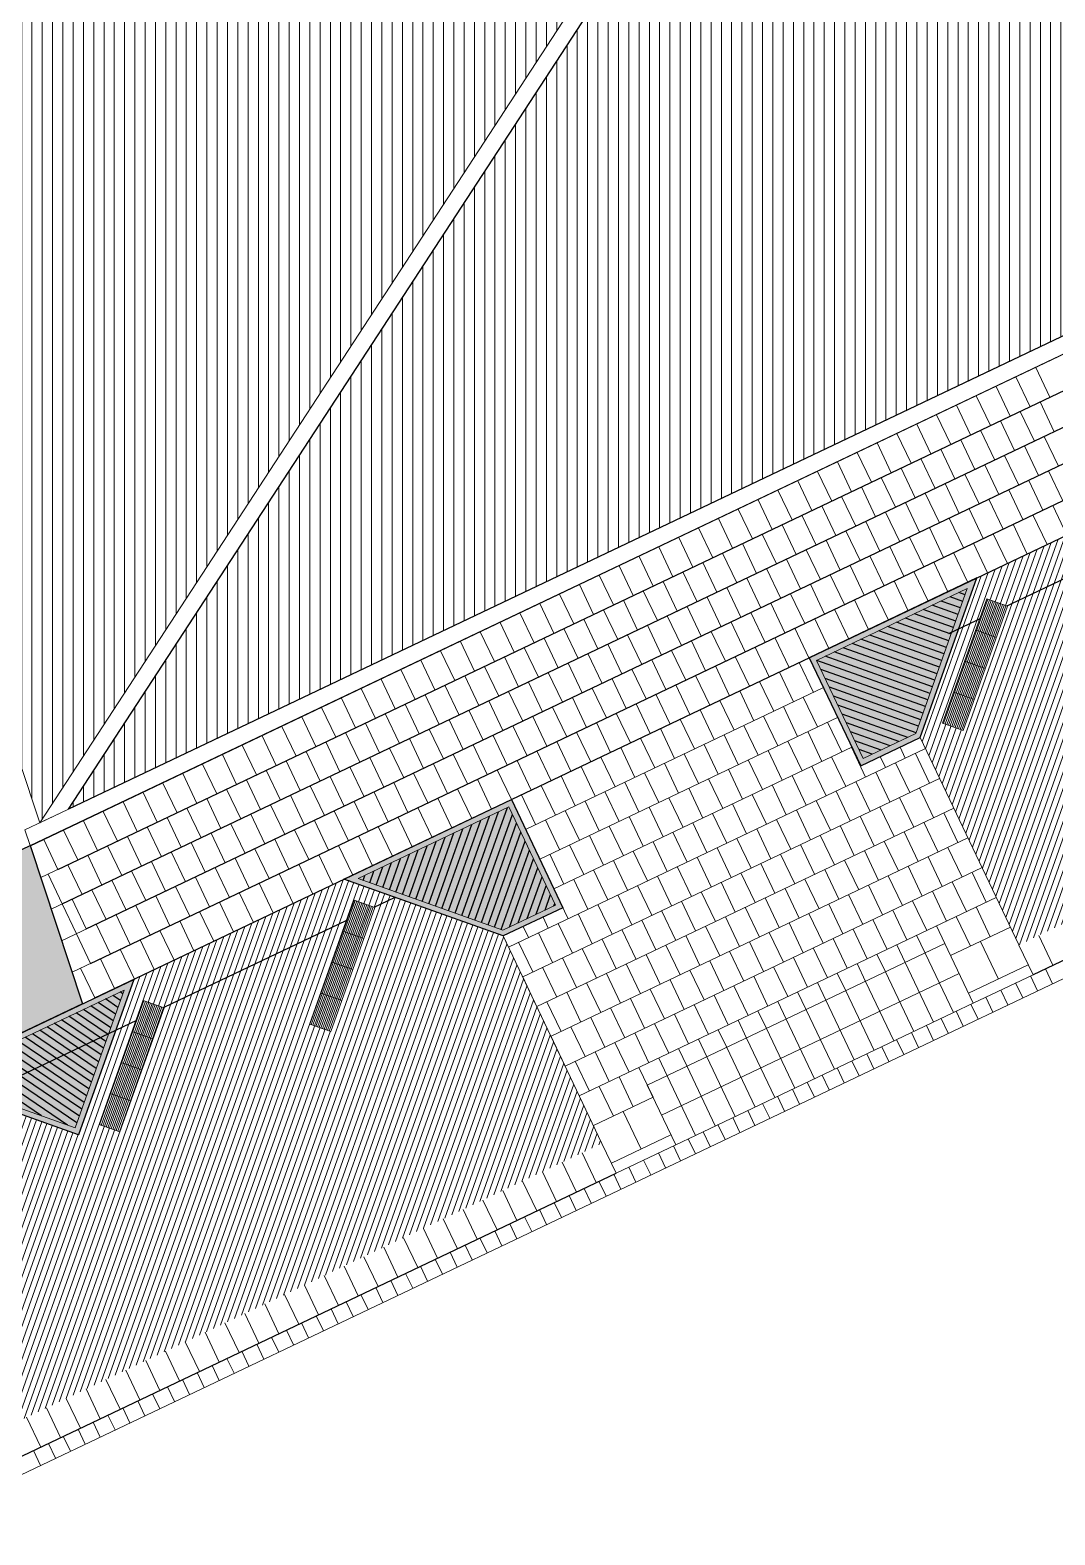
# Model space of a CAD drawing. Header units: metres. Extents: x 679599 to 680028, y 2748524 to 2748840.
# Drawn here: x 679835.55 to 679854.21, y 2748601.9 to 2748629.28 of the extents above; entities that cross this region are included whole.
import ezdxf

# ---------------------------------------------------------------- set-up
doc = ezdxf.new("R2010")
doc.units = ezdxf.units.M
doc.header["$LTSCALE"] = 5
doc.layers.add('00-AUX', color=2, linetype='Continuous', plot=False)
doc.layers.add('00-AUX Tree Pit', color=2, linetype='Continuous', plot=False)
for name, color, linetype, lineweight, plot in [('02-L-B-Barrier Curb', 210, 'Continuous', 5, False), ('02-L-B-Channel', 140, 'Continuous', 5, False), ('02-L-B-Curb', 11, 'Continuous', 5, False), ('02-L-B-Gutter', 170, 'Continuous', 5, False)]:
    doc.layers.add(name, color=color, linetype=linetype, lineweight=lineweight, plot=plot)
doc.layers.add('02-L-B-Flat Bar', color=181, linetype='Continuous', lineweight=5)
doc.layers.add('04-BK-Tree Pit', color=6, linetype='Continuous', lineweight=5)
for name, color, linetype, lineweight, true_color in [('02-L-Joints-Paviment_07_Precast Concrete Blocks 60X40', 7, 'Continuous', 5, 0x999999), ('03-TR-Pavement_01_Compacted Ground', 7, 'Continuous', 5, 0x5a4f30), ('03-TR-Pavement_06_Concrete Slab in situ', 7, 'Continuous', 9, 0xf7f7f7), ('03-TR-Pavement_07_Precast Concrete Blocks 20X10', 7, 'Continuous', 5, 0x999999), ('03-TR-Pavement_07_Precast Concrete Blocks 60X40', 7, 'Continuous', 5, 0x999999), ('03-TR-Pavement_07_Precast irregular Concrete Blocks', 7, 'Continuous', 5, 0xb3b3b3)]:
    doc.layers.add(name, color=color, linetype=linetype, lineweight=lineweight, true_color=true_color)
doc.layers.add('03-TR-Tree Pit_Green', color=46, linetype='Continuous')
doc.layers.add('03-TR-Tree Pit_White', color=7, linetype='Continuous', true_color=0xfcfcfc)
pattern_1 = [(70.5, (0, 0), (-0.094275932128, 0.033384858509), [])]

# ---------------------------------------------------------------- blocks, each defined once
blk = doc.blocks.new('*U3')
at = {"layer": '02-L-B-Channel'}
blk.add_lwpolyline([(0, -0.301), (0, 0)], dxfattribs=at)
blk = doc.blocks.new('*U4')
at = {"layer": '02-L-B-Channel', "color": 0, "linetype": 'ByBlock', "lineweight": -2, "transparency": 16777216, "rotation": 205.4480529310802}
for p in [(679854.164, 2748611.928), (679853.622, 2748611.671), (679853.893, 2748611.799), (679853.08, 2748611.413), (679853.351, 2748611.542), (679852.539, 2748611.155), (679852.809, 2748611.284), (679851.726, 2748610.768), (679851.997, 2748610.897), (679852.268, 2748611.026), (679851.184, 2748610.51), (679851.455, 2748610.639), (679850.642, 2748610.253), (679850.913, 2748610.381), (679850.101, 2748609.995), (679850.371, 2748610.124), (679849.559, 2748609.737), (679849.83, 2748609.866), (679849.017, 2748609.479), (679849.288, 2748609.608), (679848.475, 2748609.221), (679848.746, 2748609.35), (679847.933, 2748608.963), (679848.204, 2748609.092), (679847.121, 2748608.577), (679847.392, 2748608.706), (679847.663, 2748608.835), (679846.579, 2748608.319), (679846.85, 2748608.448), (679846.037, 2748608.061), (679846.308, 2748608.19), (679845.495, 2748607.803), (679845.766, 2748607.932), (679844.954, 2748607.545), (679845.224, 2748607.674), (679844.412, 2748607.288), (679844.683, 2748607.417), (679843.87, 2748607.03), (679844.141, 2748607.159), (679843.328, 2748606.772), (679843.599, 2748606.901), (679842.786, 2748606.514), (679843.057, 2748606.643), (679841.974, 2748606.127), (679842.245, 2748606.256), (679842.516, 2748606.385), (679841.432, 2748605.87), (679841.703, 2748605.999), (679840.89, 2748605.612), (679841.161, 2748605.741), (679840.348, 2748605.354), (679840.619, 2748605.483), (679839.807, 2748605.096), (679840.078, 2748605.225), (679839.265, 2748604.838), (679839.536, 2748604.967), (679838.723, 2748604.581), (679838.994, 2748604.709), (679838.181, 2748604.323), (679838.452, 2748604.452), (679837.369, 2748603.936), (679837.64, 2748604.065), (679837.91, 2748604.194), (679836.827, 2748603.678), (679837.098, 2748603.807), (679836.285, 2748603.42), (679836.556, 2748603.549), (679835.743, 2748603.163), (679836.014, 2748603.292)]:
    blk.add_blockref('*U3', p, dxfattribs=at)
blk = doc.blocks.new('Alcorque Parking 8m2')
at = {"layer": '03-TR-Tree Pit_Green', "ltscale": 0.3}
h = blk.add_hatch(dxfattribs=at)
h.set_pattern_fill('ANSI31', color=256, scale=0.04, angle=40)
h.set_pattern_definition([(85, (-679726.04474, -2748720.75428), (-0.1265167266577, 0.011068779329), [])])
h.paths.add_polyline_path([(-1.079, -0.384), (2.316, 1.231), (-0.189, 2.121)])
at = {"layer": '03-TR-Tree Pit_White'}
h = blk.add_hatch(color=256, dxfattribs=at)
h.dxf.hatch_style = 1
h.paths.add_polyline_path([(-1.254, -0.578), (2.577, 1.245), (-0.25, 2.249)])
at = {"layer": '02-L-B-Curb'}
blk.add_lwpolyline([(2.577, 1.245), (-0.25, 2.249), (-1.254, -0.578)], close=True, dxfattribs=at)
at = {"layer": '02-L-B-Curb', "color": 6}
blk.add_lwpolyline([(2.316, 1.231), (-0.189, 2.121), (-1.079, -0.384)], close=True, dxfattribs=at)
blk = doc.blocks.new('Tree Pit Ford')
at = {"layer": '03-TR-Tree Pit_Green', "ltscale": 0.3}
h = blk.add_hatch(dxfattribs=at)
h.set_pattern_fill('ANSI31', color=256, scale=0.04)
h.paths.add_polyline_path([(-0.045, 1.149), (1.934, -0.83), (-1.104, -0.83), (-1.104, 1.149)])
at = {"layer": '03-TR-Tree Pit_White'}
h = blk.add_hatch(color=256, dxfattribs=at)
h.dxf.hatch_style = 1
h.paths.add_polyline_path([(-0.004, 1.249), (2.175, -0.93), (-1.204, -0.93), (-1.204, 1.249)])
at = {"layer": '02-L-B-Curb'}
blk.add_lwpolyline([(-0.004, 1.249), (2.175, -0.93), (-1.204, -0.93), (-1.204, 1.249)], close=True, dxfattribs=at)
at = {"layer": '02-L-B-Curb', "color": 6}
blk.add_lwpolyline([(-0.045, 1.149), (1.934, -0.83), (-1.104, -0.83), (-1.104, 1.149)], close=True, dxfattribs=at)
blk = doc.blocks.new('*U31')
at = {"layer": '02-L-Joints-Paviment_07_Precast Concrete Blocks 60X40'}
blk.add_line((0, -0.6), (0, 0), dxfattribs=at)
blk = doc.blocks.new('*U32')
at = {"layer": '02-L-Joints-Paviment_07_Precast Concrete Blocks 60X40', "color": 0, "linetype": 'ByBlock', "lineweight": -2, "transparency": 16777216, "rotation": 205.4481431992339}
for p in [(679845.859, 2748608.309), (679846.22, 2748608.481), (679845.498, 2748608.137), (679844.775, 2748607.793), (679845.136, 2748607.965), (679844.414, 2748607.621), (679843.692, 2748607.277), (679844.053, 2748607.449), (679843.33, 2748607.106), (679842.608, 2748606.762), (679842.969, 2748606.934), (679841.886, 2748606.418), (679842.247, 2748606.59), (679841.524, 2748606.246), (679840.802, 2748605.902), (679841.163, 2748606.074), (679840.441, 2748605.731), (679839.718, 2748605.387), (679840.08, 2748605.559), (679838.996, 2748605.043), (679839.357, 2748605.215), (679838.635, 2748604.871), (679837.913, 2748604.527), (679838.274, 2748604.699), (679837.551, 2748604.356), (679836.829, 2748604.012), (679837.19, 2748604.184), (679836.107, 2748603.668), (679836.468, 2748603.84), (679835.745, 2748603.496), (679835.023, 2748603.152), (679835.384, 2748603.324), (679834.662, 2748602.981), (679833.939, 2748602.637), (679834.301, 2748602.809), (679833.217, 2748602.293), (679833.578, 2748602.465), (679832.856, 2748602.121), (679832.133, 2748601.777), (679832.495, 2748601.949), (679831.772, 2748601.606), (679831.05, 2748601.262), (679831.411, 2748601.434), (679830.328, 2748600.918), (679830.689, 2748601.09), (679829.966, 2748600.746), (679829.244, 2748600.402), (679829.605, 2748600.574), (679828.883, 2748600.231), (679828.16, 2748599.887), (679828.522, 2748600.059), (679827.799, 2748599.715), (679827.077, 2748599.371), (679827.438, 2748599.543), (679826.354, 2748599.027), (679826.716, 2748599.199), (679825.993, 2748598.855), (679825.271, 2748598.512), (679825.632, 2748598.684), (679824.91, 2748598.34), (679824.187, 2748597.996), (679824.549, 2748598.168), (679823.465, 2748597.652), (679823.826, 2748597.824), (679823.104, 2748597.48), (679822.381, 2748597.137), (679822.743, 2748597.309), (679822.02, 2748596.965), (679821.298, 2748596.621), (679821.659, 2748596.793), (679820.575, 2748596.277), (679820.937, 2748596.449), (679820.214, 2748596.105), (679819.492, 2748595.762), (679819.853, 2748595.934), (679819.131, 2748595.59), (679818.408, 2748595.246), (679818.769, 2748595.418), (679817.686, 2748594.902), (679818.047, 2748595.074), (679817.325, 2748594.73), (679816.602, 2748594.387), (679816.964, 2748594.559), (679816.241, 2748594.215), (679815.519, 2748593.871), (679815.88, 2748594.043), (679814.796, 2748593.527), (679815.158, 2748593.699), (679814.435, 2748593.355), (679813.713, 2748593.012), (679814.074, 2748593.184), (679813.352, 2748592.84), (679812.629, 2748592.496), (679812.99, 2748592.668), (679811.907, 2748592.152), (679812.268, 2748592.324)]:
    blk.add_blockref('*U31', p, dxfattribs=at)
blk = doc.blocks.new('*U33')
at = {"layer": '02-L-Joints-Paviment_07_Precast Concrete Blocks 60X40'}
blk.add_line((0, 0.599), (0, 0), dxfattribs=at)
blk = doc.blocks.new('*U34')
at = {"layer": '02-L-Joints-Paviment_07_Precast Concrete Blocks 60X40', "color": 0, "linetype": 'ByBlock', "lineweight": -2, "transparency": 16777216, "rotation": 25.4481775049705}
for p in [(679854.171, 2748612.264), (679853.81, 2748612.092)]:
    blk.add_blockref('*U33', p, dxfattribs=at)
blk = doc.blocks.new('Piece Parking')
blk.add_wipeout([(-1.7, 0.2), (-1.7, -0.2), (0.7, -0.2), (0.7, 0.2)])
at = {"layer": '03-TR-Pavement_07_Precast irregular Concrete Blocks'}
h = blk.add_hatch(dxfattribs=at)
h.set_pattern_fill('ANSI31', color=256, scale=0.01, angle=135)
h.paths.add_polyline_path([(-1.7, 0.2), (0.7, 0.2), (0.7, -0.2), (-1.7, -0.2)])
blk.add_lwpolyline([(-1.7, 0.2), (0.7, 0.2), (0.7, -0.2), (-1.7, -0.2)], close=True)
at = {"layer": '02-L-Joints-Paviment_07_Precast Concrete Blocks 60X40'}
for points in [[(-1.1, 0.2), (-1.1, -0.2)], [(-0.5, 0.2), (-0.5, -0.2)], [(0.1, 0.2), (0.1, -0.2)]]:
    blk.add_lwpolyline(points, dxfattribs=at)
blk = doc.blocks.new('*U54')
at = {"rotation": 44.98940089342743}
blk.add_blockref('Piece Parking', (0.539, -0.362), dxfattribs=at)
blk = doc.blocks.new('*U55')
at = {"layer": '02-L-B-Barrier Curb', "color": 0, "linetype": 'ByBlock', "lineweight": -2, "transparency": 16777216, "rotation": 25.44814092399168}
for p in [(679840.762, 2748612.82), (679836.924, 2748610.994)]:
    blk.add_blockref('*U54', p, dxfattribs=at)
blk = doc.blocks.new('*U56')
at = {"rotation": 44.98940089342743}
blk.add_blockref('Piece Parking', (0.539, -0.362), dxfattribs=at)
blk = doc.blocks.new('*U57')
at = {"layer": '02-L-B-Barrier Curb', "color": 0, "linetype": 'ByBlock', "lineweight": -2, "transparency": 16777216, "rotation": 25.44814092399168}
blk.add_blockref('*U56', (679852.279, 2748618.3), dxfattribs=at)

msp = doc.modelspace()

# ---------------------------------------------------------------- hatches: boundary and pattern name
at = {"layer": '03-TR-Pavement_01_Compacted Ground', "linetype": 'Continuous'}
h = msp.add_hatch(dxfattribs=at)
h.set_pattern_fill('ANSI31', color=256, scale=0.059, angle=45)
h.set_pattern_definition([(90, (652974.11672, 2717198.73223), (-0.187325, 0), [])])
h.paths.add_polyline_path([(679858.96, 2748649.889), (679836.248, 2748615.105), (679870.492, 2748631.4)])
h.paths.add_polyline_path([(679835.729, 2748614.858), (679858.63, 2748649.933), (679827.5, 2748639.652)])
at = {"layer": '03-TR-Pavement_06_Concrete Slab in situ', "linetype": 'Continuous'}
h = msp.add_hatch(color=256, dxfattribs=at)
h.dxf.hatch_style = 1
h.paths.add_polyline_path([(679775.758, 2748585.964), (679835.551, 2748614.441), (679836.506, 2748611.563), (679776.702, 2748583.105)])
at = {"layer": '03-TR-Pavement_07_Precast Concrete Blocks 20X10'}
h = msp.add_hatch(dxfattribs=at)
h.set_pattern_fill('ANSI31', color=256, scale=0.0315, angle=25.5)
h.set_pattern_definition(pattern_1)
h.paths.add_polyline_path([(679853.552, 2748612.634), (679851.754, 2748616.414), (679852.784, 2748619.315), (679856.629, 2748621.144), (679859.457, 2748620.14), (679860.46, 2748622.968), (679864.298, 2748624.794), (679867.131, 2748623.793), (679868.136, 2748626.62), (679871.98, 2748628.449), (679874.713, 2748627.478), (679874.807, 2748627.446), (679875.811, 2748630.272), (679879.656, 2748632.102), (679882.482, 2748631.098), (679883.487, 2748633.925), (679887.331, 2748635.754), (679890.157, 2748634.75), (679891.162, 2748637.577), (679895.006, 2748639.406), (679897.83, 2748638.402), (679898.837, 2748641.229), (679902.681, 2748643.059), (679905.509, 2748642.055), (679906.513, 2748644.882), (679910.356, 2748646.711), (679913.183, 2748645.708), (679914.184, 2748648.533), (679918.029, 2748650.363), (679920.857, 2748649.359), (679921.861, 2748652.186), (679925.705, 2748654.015), (679928.532, 2748653.012), (679929.541, 2748655.807), (679933.408, 2748657.657), (679936.26, 2748656.627), (679938.058, 2748652.848)])
h = msp.add_hatch(dxfattribs=at)
h.set_pattern_fill('ANSI31', color=256, scale=0.0315, angle=25.5)
h.set_pattern_definition(pattern_1)
h.paths.add_polyline_path([(679776.799, 2748576.11), (679775.006, 2748579.892), (679776.035, 2748582.788), (679779.878, 2748584.617), (679782.706, 2748583.612), (679783.709, 2748586.44), (679787.554, 2748588.269), (679790.381, 2748587.265), (679791.385, 2748590.093), (679795.223, 2748591.919), (679798.056, 2748590.918), (679799.061, 2748593.745), (679802.905, 2748595.574), (679805.732, 2748594.571), (679806.736, 2748597.397), (679810.581, 2748599.227), (679813.407, 2748598.223), (679814.411, 2748601.05), (679818.256, 2748602.879), (679821.082, 2748601.875), (679822.087, 2748604.702), (679825.93, 2748606.531), (679828.757, 2748605.528), (679829.762, 2748608.354), (679833.606, 2748610.184), (679836.433, 2748609.18), (679837.437, 2748612.007), (679841.281, 2748613.836), (679844.159, 2748612.799), (679845.962, 2748609.022)])

# ---------------------------------------------------------------- linework, layer by layer
at = {"layer": '00-AUX'}
for points in [[(679836.059, 2748614.008), (679978.729, 2748681.901)], [(679836.136, 2748613.381), (679978.986, 2748681.359)], [(679836.574, 2748612.925), (679979.245, 2748680.817)], [(679836.651, 2748612.297), (679979.501, 2748680.276)], [(679836.728, 2748611.67), (679979.76, 2748679.734)], [(679852.279, 2748618.3), (679934.285, 2748657.324)], [(679896.063, 2748632.199), (679853.81, 2748612.092)], [(679775.522, 2748581.775), (679842.188, 2748613.499)], [(679811.638, 2748592.024), (679846.22, 2748608.481)]]:
    msp.add_lwpolyline(points, dxfattribs=at)
at = {"layer": '00-AUX', "ltscale": 0.3}
msp.add_lwpolyline([(679847.604, 2748632.497), (679858.96, 2748649.889), (679870.492, 2748631.4), (679836.248, 2748615.105), (679847.604, 2748632.497)], dxfattribs=at)
at = {"layer": '00-AUX'}
msp.add_lwpolyline([(679775.758, 2748585.964), (679835.551, 2748614.441), (679836.506, 2748611.563), (679776.702, 2748583.105), (679775.758, 2748585.964)], close=True, dxfattribs=at)
at = {"layer": '00-AUX Tree Pit', "ltscale": 0.3}
for points in [[(679851.756, 2748616.409), (679852.788, 2748619.312), (679849.736, 2748617.86), (679850.673, 2748615.893)], [(679844.166, 2748612.797), (679841.262, 2748613.828), (679844.313, 2748615.279), (679845.249, 2748613.312)]]:
    msp.add_lwpolyline(points, close=True, dxfattribs=at)
at = {"layer": '00-AUX Tree Pit'}
msp.add_lwpolyline([(679837.437, 2748612.006), (679836.433, 2748609.179), (679833.606, 2748610.183)], close=True, dxfattribs=at)
at = {"layer": '02-L-B-Barrier Curb'}
for points in [[(679853.724, 2748612.273), (679852.636, 2748611.755)], [(679853.81, 2748612.092), (679852.722, 2748611.574)], [(679847.218, 2748609.177), (679846.134, 2748608.661)], [(679847.304, 2748608.996), (679846.22, 2748608.48)]]:
    msp.add_lwpolyline(points, dxfattribs=at)
at = {"layer": '02-L-B-Channel'}
msp.add_lwpolyline([(679668.512, 2748523.584), (680028.077, 2748694.687)], dxfattribs=at)
at = {"layer": '02-L-B-Curb', "ltscale": 0.3}
for points in [[(679835.456, 2748614.728), (679835.551, 2748614.441), (679870.924, 2748631.273), (679859.174, 2748650.113)], [(679827.499, 2748639.653), (679835.729, 2748614.858)], [(679870.492, 2748631.4), (679870.492, 2748631.4), (679836.125, 2748615.047), (679835.456, 2748614.728)]]:
    msp.add_lwpolyline(points, dxfattribs=at)
at = {"layer": '02-L-B-Flat Bar'}
for points in [[(679851.756, 2748616.409), (679853.552, 2748612.634)], [(679835.551, 2748614.441), (679836.506, 2748611.563)], [(679844.166, 2748612.797), (679845.962, 2748609.022)]]:
    msp.add_lwpolyline(points, dxfattribs=at)
at = {"layer": '02-L-B-Gutter'}
for p, q in [((679858.63, 2748649.933), (679835.728, 2748614.858)), ((679836.248, 2748615.105), (679858.96, 2748649.889)), ((679835.728, 2748614.858), (679836.248, 2748615.105))]:
    msp.add_line(p, q, dxfattribs=at)
at = {"layer": '02-L-Joints-Paviment_07_Precast Concrete Blocks 60X40'}
for p, q in [((679849.811, 2748617.231), (679849.554, 2748617.773)), ((679849.089, 2748616.887), (679848.831, 2748617.429)), ((679849.45, 2748617.059), (679849.192, 2748617.601)), ((679848.367, 2748616.543), (679848.109, 2748617.085)), ((679848.728, 2748616.715), (679848.47, 2748617.257)), ((679849.886, 2748616.602), (679849.628, 2748617.144)), ((679848.006, 2748616.372), (679847.748, 2748616.913)), ((679849.164, 2748616.258), (679848.906, 2748616.8)), ((679849.525, 2748616.43), (679849.267, 2748616.972)), ((679847.283, 2748616.028), (679847.025, 2748616.57)), ((679847.644, 2748616.2), (679847.387, 2748616.741)), ((679848.803, 2748616.086), (679848.545, 2748616.628)), ((679849.966, 2748615.975), (679849.708, 2748616.517)), ((679850.327, 2748616.147), (679850.069, 2748616.689)), ((679846.922, 2748615.856), (679846.664, 2748616.398)), ((679848.08, 2748615.743), (679847.823, 2748616.284)), ((679848.442, 2748615.915), (679848.184, 2748616.456)), ((679849.605, 2748615.804), (679849.347, 2748616.345)), ((679846.2, 2748615.512), (679845.942, 2748616.054)), ((679846.561, 2748615.684), (679846.303, 2748616.226)), ((679847.719, 2748615.571), (679847.461, 2748616.113)), ((679848.882, 2748615.46), (679848.625, 2748616.002)), ((679849.244, 2748615.632), (679848.986, 2748616.173)), ((679850.402, 2748615.518), (679850.144, 2748616.06)), ((679850.763, 2748615.69), (679850.505, 2748616.232)), ((679851.124, 2748615.862), (679851.029, 2748616.063)), ((679851.485, 2748616.034), (679851.39, 2748616.234)), ((679851.926, 2748615.579), (679851.669, 2748616.121)), ((679845.477, 2748615.168), (679845.219, 2748615.71)), ((679845.838, 2748615.34), (679845.581, 2748615.882)), ((679846.997, 2748615.227), (679846.739, 2748615.769)), ((679847.358, 2748615.399), (679847.1, 2748615.941)), ((679848.521, 2748615.288), (679848.263, 2748615.83)), ((679849.68, 2748615.175), (679849.422, 2748615.716)), ((679850.041, 2748615.347), (679849.783, 2748615.888)), ((679851.204, 2748615.236), (679850.946, 2748615.777)), ((679851.565, 2748615.408), (679851.307, 2748615.949)), ((679845.116, 2748614.996), (679844.858, 2748615.538)), ((679846.274, 2748614.883), (679846.017, 2748615.425)), ((679846.636, 2748615.055), (679846.378, 2748615.597)), ((679847.799, 2748614.944), (679847.541, 2748615.486)), ((679848.16, 2748615.116), (679847.902, 2748615.658)), ((679849.318, 2748615.003), (679849.061, 2748615.545)), ((679850.482, 2748614.892), (679850.224, 2748615.434)), ((679850.843, 2748615.064), (679850.585, 2748615.606)), ((679852.001, 2748614.951), (679851.743, 2748615.492)), ((679844.755, 2748614.825), (679844.497, 2748615.366)), ((679845.913, 2748614.711), (679845.655, 2748615.253)), ((679847.438, 2748614.772), (679847.18, 2748615.314)), ((679848.596, 2748614.659), (679848.338, 2748615.201)), ((679848.957, 2748614.831), (679848.699, 2748615.373)), ((679850.12, 2748614.72), (679849.863, 2748615.262)), ((679851.279, 2748614.607), (679851.021, 2748615.149)), ((679851.64, 2748614.779), (679851.382, 2748615.32)), ((679845.191, 2748614.368), (679844.933, 2748614.909)), ((679845.552, 2748614.539), (679845.294, 2748615.081)), ((679846.715, 2748614.429), (679846.457, 2748614.97)), ((679847.076, 2748614.6), (679846.819, 2748615.142)), ((679848.235, 2748614.487), (679847.977, 2748615.029)), ((679849.398, 2748614.376), (679849.14, 2748614.918)), ((679849.759, 2748614.548), (679849.501, 2748615.09)), ((679850.918, 2748614.435), (679850.66, 2748614.977)), ((679852.442, 2748614.496), (679852.184, 2748615.038)), ((679845.993, 2748614.085), (679845.735, 2748614.627)), ((679846.354, 2748614.257), (679846.096, 2748614.798)), ((679847.512, 2748614.143), (679847.255, 2748614.685)), ((679847.874, 2748614.315), (679847.616, 2748614.857)), ((679849.037, 2748614.204), (679848.779, 2748614.746)), ((679850.195, 2748614.091), (679849.937, 2748614.633)), ((679850.556, 2748614.263), (679850.299, 2748614.805)), ((679851.72, 2748614.152), (679851.462, 2748614.694)), ((679852.081, 2748614.324), (679851.823, 2748614.866)), ((679845.632, 2748613.913), (679845.374, 2748614.455)), ((679846.79, 2748613.8), (679846.532, 2748614.341)), ((679847.151, 2748613.972), (679846.893, 2748614.513)), ((679848.314, 2748613.861), (679848.057, 2748614.402)), ((679848.676, 2748614.032), (679848.418, 2748614.574)), ((679849.834, 2748613.919), (679849.576, 2748614.461)), ((679850.997, 2748613.808), (679850.739, 2748614.35)), ((679851.358, 2748613.98), (679851.101, 2748614.522)), ((679852.517, 2748613.867), (679852.259, 2748614.409)), ((679845.27, 2748613.741), (679845.013, 2748614.283)), ((679846.429, 2748613.628), (679846.171, 2748614.17)), ((679847.592, 2748613.517), (679847.334, 2748614.059)), ((679847.953, 2748613.689), (679847.695, 2748614.231)), ((679849.112, 2748613.575), (679848.854, 2748614.117)), ((679849.473, 2748613.747), (679849.215, 2748614.289)), ((679850.636, 2748613.636), (679850.378, 2748614.178)), ((679851.794, 2748613.523), (679851.537, 2748614.065)), ((679852.156, 2748613.695), (679851.898, 2748614.237)), ((679845.706, 2748613.284), (679845.449, 2748613.826)), ((679846.068, 2748613.456), (679845.81, 2748613.998)), ((679847.231, 2748613.345), (679846.973, 2748613.887)), ((679848.75, 2748613.404), (679848.493, 2748613.945)), ((679849.914, 2748613.293), (679849.656, 2748613.834)), ((679850.275, 2748613.465), (679850.017, 2748614.006)), ((679851.433, 2748613.351), (679851.175, 2748613.893)), ((679852.596, 2748613.24), (679852.339, 2748613.782)), ((679852.958, 2748613.412), (679852.7, 2748613.954)), ((679845.345, 2748613.112), (679845.087, 2748613.654)), ((679846.508, 2748613.001), (679846.251, 2748613.543)), ((679846.87, 2748613.173), (679846.612, 2748613.715)), ((679848.028, 2748613.06), (679847.77, 2748613.602)), ((679848.389, 2748613.232), (679848.131, 2748613.774)), ((679849.552, 2748613.121), (679849.295, 2748613.663)), ((679850.711, 2748613.008), (679850.453, 2748613.549)), ((679851.072, 2748613.179), (679850.814, 2748613.721)), ((679852.235, 2748613.068), (679851.977, 2748613.61)), ((679836.394, 2748612.838), (679836.136, 2748613.38)), ((679846.147, 2748612.829), (679845.889, 2748613.371)), ((679847.306, 2748612.716), (679847.048, 2748613.258)), ((679847.667, 2748612.888), (679847.409, 2748613.43)), ((679848.83, 2748612.777), (679848.572, 2748613.319)), ((679849.191, 2748612.949), (679848.933, 2748613.491)), ((679850.35, 2748612.836), (679850.092, 2748613.377)), ((679851.513, 2748612.725), (679851.255, 2748613.267)), ((679851.874, 2748612.897), (679851.616, 2748613.438)), ((679853.032, 2748612.783), (679852.775, 2748613.325)), ((679844.623, 2748612.768), (679844.528, 2748612.969)), ((679844.984, 2748612.94), (679844.889, 2748613.141)), ((679845.425, 2748612.486), (679845.167, 2748613.027)), ((679845.786, 2748612.657), (679845.528, 2748613.199)), ((679846.944, 2748612.544), (679846.687, 2748613.086)), ((679848.108, 2748612.433), (679847.85, 2748612.975)), ((679848.469, 2748612.605), (679848.211, 2748613.147)), ((679849.627, 2748612.492), (679849.369, 2748613.034)), ((679849.988, 2748612.664), (679849.731, 2748613.206)), ((679851.152, 2748612.553), (679850.894, 2748613.095)), ((679852.31, 2748612.44), (679852.052, 2748612.981)), ((679852.671, 2748612.611), (679852.413, 2748613.153)), ((679844.257, 2748612.606), (679844.166, 2748612.797)), ((679844.703, 2748612.142), (679844.445, 2748612.684)), ((679845.064, 2748612.314), (679844.806, 2748612.856)), ((679846.222, 2748612.2), (679845.964, 2748612.742)), ((679846.583, 2748612.372), (679846.325, 2748612.914)), ((679847.746, 2748612.261), (679847.489, 2748612.803)), ((679848.905, 2748612.148), (679848.647, 2748612.69)), ((679849.266, 2748612.32), (679849.008, 2748612.862)), ((679850.429, 2748612.209), (679850.171, 2748612.751)), ((679850.79, 2748612.381), (679850.533, 2748612.923)), ((679851.845, 2748612.486), (679851.691, 2748612.81)), ((679852.854, 2748612.699), (679853.18, 2748612.014)), ((679845.861, 2748612.029), (679845.603, 2748612.57)), ((679847.024, 2748611.918), (679846.766, 2748612.459)), ((679846.788, 2748610.08), (679852.206, 2748612.658)), ((679847.385, 2748612.09), (679847.127, 2748612.631)), ((679848.544, 2748611.976), (679848.286, 2748612.518)), ((679850.068, 2748612.037), (679849.81, 2748612.579)), ((679851.122, 2748612.142), (679850.969, 2748612.466)), ((679851.484, 2748612.314), (679851.33, 2748612.638)), ((679852.206, 2748612.658), (679852.722, 2748611.574)), ((679845.139, 2748611.685), (679844.881, 2748612.227)), ((679845.5, 2748611.857), (679845.242, 2748612.399)), ((679846.663, 2748611.746), (679846.405, 2748612.288)), ((679847.821, 2748611.633), (679847.563, 2748612.174)), ((679848.182, 2748611.804), (679847.925, 2748612.346)), ((679849.346, 2748611.693), (679849.088, 2748612.235)), ((679849.707, 2748611.865), (679849.449, 2748612.407)), ((679850.761, 2748611.971), (679850.607, 2748612.294)), ((679844.773, 2748611.522), (679844.515, 2748612.064)), ((679845.941, 2748611.402), (679845.683, 2748611.944)), ((679846.302, 2748611.574), (679846.044, 2748612.116)), ((679847.46, 2748611.461), (679847.202, 2748612.002)), ((679848.623, 2748611.35), (679848.365, 2748611.892)), ((679848.984, 2748611.522), (679848.727, 2748612.063)), ((679850.039, 2748611.627), (679849.885, 2748611.95)), ((679850.4, 2748611.799), (679850.246, 2748612.122)), ((679845.218, 2748611.058), (679844.96, 2748611.6)), ((679845.579, 2748611.23), (679845.322, 2748611.772)), ((679846.738, 2748611.117), (679846.48, 2748611.659)), ((679847.099, 2748611.289), (679846.841, 2748611.831)), ((679848.262, 2748611.178), (679848.004, 2748611.72)), ((679849.317, 2748611.283), (679849.163, 2748611.606)), ((679849.678, 2748611.455), (679849.524, 2748611.778)), ((679846.015, 2748610.773), (679845.758, 2748611.315)), ((679846.377, 2748610.945), (679846.119, 2748611.487)), ((679847.54, 2748610.834), (679847.282, 2748611.376)), ((679847.901, 2748611.006), (679847.643, 2748611.548)), ((679852.361, 2748611.403), (679847.665, 2748609.168)), ((679848.955, 2748611.111), (679848.801, 2748611.435)), ((679845.654, 2748610.601), (679845.396, 2748611.143)), ((679847.179, 2748610.662), (679846.921, 2748611.204)), ((679848.233, 2748610.767), (679848.079, 2748611.091)), ((679848.594, 2748610.939), (679848.44, 2748611.263)), ((679845.288, 2748610.439), (679845.031, 2748610.981)), ((679846.456, 2748610.318), (679846.198, 2748610.86)), ((679846.817, 2748610.49), (679846.56, 2748611.032)), ((679847.872, 2748610.595), (679847.718, 2748610.919)), ((679845.734, 2748609.975), (679845.476, 2748610.516)), ((679846.095, 2748610.147), (679845.837, 2748610.688)), ((679847.149, 2748610.252), (679846.996, 2748610.575)), ((679847.511, 2748610.424), (679847.357, 2748610.747)), ((679846.531, 2748609.69), (679846.273, 2748610.231)), ((679846.892, 2748609.861), (679846.634, 2748610.403)), ((679846.17, 2748609.518), (679845.912, 2748610.059)), ((679847.304, 2748608.996), (679846.788, 2748610.08)), ((679846.35, 2748609.604), (679846.676, 2748608.919))]:
    msp.add_line(p, q, dxfattribs=at)
for points in [[(679854.118, 2748622.602), (679853.86, 2748623.144)], [(679853.757, 2748622.43), (679853.499, 2748622.972)], [(679853.035, 2748622.086), (679852.777, 2748622.628)], [(679853.396, 2748622.258), (679853.138, 2748622.8)], [(679852.312, 2748621.743), (679852.054, 2748622.284)], [(679852.673, 2748621.915), (679852.416, 2748622.456)], [(679853.834, 2748621.803), (679853.576, 2748622.344)], [(679854.195, 2748621.975), (679853.938, 2748622.516)], [(679851.951, 2748621.571), (679851.693, 2748622.112)], [(679853.112, 2748621.459), (679852.854, 2748622)], [(679853.473, 2748621.631), (679853.215, 2748622.172)], [(679851.229, 2748621.227), (679850.971, 2748621.769)], [(679851.59, 2748621.399), (679851.332, 2748621.941)], [(679852.751, 2748621.287), (679852.493, 2748621.829)], [(679854.273, 2748621.347), (679854.015, 2748621.888)], [(679850.867, 2748621.055), (679850.61, 2748621.597)], [(679852.028, 2748620.943), (679851.77, 2748621.485)], [(679852.389, 2748621.115), (679852.132, 2748621.657)], [(679853.55, 2748621.003), (679853.292, 2748621.544)], [(679853.911, 2748621.175), (679853.654, 2748621.716)], [(679850.145, 2748620.711), (679849.887, 2748621.253)], [(679850.506, 2748620.883), (679850.248, 2748621.425)], [(679851.667, 2748620.771), (679851.409, 2748621.313)], [(679852.828, 2748620.659), (679852.57, 2748621.201)], [(679853.189, 2748620.831), (679852.931, 2748621.373)], [(679854.35, 2748620.719), (679854.092, 2748621.261)], [(679849.423, 2748620.368), (679849.165, 2748620.909)], [(679849.784, 2748620.54), (679849.526, 2748621.081)], [(679850.945, 2748620.428), (679850.687, 2748620.969)], [(679851.306, 2748620.599), (679851.048, 2748621.141)], [(679852.467, 2748620.487), (679852.209, 2748621.029)], [(679853.627, 2748620.375), (679853.37, 2748620.917)], [(679853.988, 2748620.547), (679853.731, 2748621.089)], [(679849.061, 2748620.196), (679848.804, 2748620.737)], [(679850.222, 2748620.084), (679849.964, 2748620.625)], [(679850.583, 2748620.256), (679850.326, 2748620.797)], [(679851.744, 2748620.144), (679851.486, 2748620.685)], [(679852.105, 2748620.315), (679851.848, 2748620.857)], [(679853.266, 2748620.203), (679853.008, 2748620.745)], [(679854.427, 2748620.092), (679854.169, 2748620.633)], [(679848.339, 2748619.852), (679848.081, 2748620.394)], [(679848.7, 2748620.024), (679848.443, 2748620.566)], [(679849.861, 2748619.912), (679849.603, 2748620.454)], [(679851.383, 2748619.972), (679851.125, 2748620.513)], [(679852.544, 2748619.86), (679852.286, 2748620.401)], [(679852.905, 2748620.032), (679852.647, 2748620.573)], [(679854.066, 2748619.92), (679853.808, 2748620.461)], [(679847.978, 2748619.68), (679847.72, 2748620.222)], [(679849.139, 2748619.568), (679848.881, 2748620.11)], [(679849.5, 2748619.74), (679849.242, 2748620.282)], [(679850.661, 2748619.628), (679850.403, 2748620.169)], [(679851.022, 2748619.8), (679850.764, 2748620.341)], [(679852.183, 2748619.688), (679851.925, 2748620.229)], [(679853.343, 2748619.576), (679853.085, 2748620.118)], [(679853.704, 2748619.748), (679853.447, 2748620.29)], [(679847.255, 2748619.336), (679846.998, 2748619.878)], [(679847.617, 2748619.508), (679847.359, 2748620.05)], [(679848.777, 2748619.396), (679848.52, 2748619.938)], [(679849.938, 2748619.284), (679849.681, 2748619.826)], [(679850.299, 2748619.456), (679850.042, 2748619.998)], [(679851.46, 2748619.344), (679851.202, 2748619.886)], [(679851.821, 2748619.516), (679851.564, 2748620.057)], [(679852.982, 2748619.404), (679852.724, 2748619.946)], [(679846.533, 2748618.993), (679846.275, 2748619.534)], [(679846.894, 2748619.165), (679846.637, 2748619.706)], [(679848.055, 2748619.053), (679847.797, 2748619.594)], [(679848.416, 2748619.224), (679848.159, 2748619.766)], [(679849.577, 2748619.112), (679849.319, 2748619.654)], [(679850.738, 2748619), (679850.48, 2748619.542)], [(679851.099, 2748619.172), (679850.841, 2748619.714)], [(679852.26, 2748619.061), (679852.002, 2748619.602)], [(679852.621, 2748619.232), (679852.363, 2748619.774)], [(679846.172, 2748618.821), (679845.914, 2748619.362)], [(679847.694, 2748618.881), (679847.436, 2748619.422)], [(679848.855, 2748618.768), (679848.597, 2748619.31)], [(679849.216, 2748618.94), (679848.958, 2748619.482)], [(679850.377, 2748618.828), (679850.119, 2748619.37)], [(679851.537, 2748618.717), (679851.279, 2748619.258)], [(679851.898, 2748618.889), (679851.641, 2748619.43)], [(679845.45, 2748618.477), (679845.192, 2748619.019)], [(679845.811, 2748618.649), (679845.553, 2748619.191)], [(679846.971, 2748618.537), (679846.714, 2748619.078)], [(679847.333, 2748618.709), (679847.075, 2748619.25)], [(679848.493, 2748618.597), (679848.236, 2748619.138)], [(679849.654, 2748618.485), (679849.397, 2748619.026)], [(679850.015, 2748618.656), (679849.758, 2748619.198)], [(679851.176, 2748618.545), (679850.918, 2748619.086)], [(679845.088, 2748618.305), (679844.831, 2748618.847)], [(679846.249, 2748618.193), (679845.991, 2748618.735)], [(679846.61, 2748618.365), (679846.353, 2748618.907)], [(679847.771, 2748618.253), (679847.513, 2748618.794)], [(679848.132, 2748618.425), (679847.875, 2748618.966)], [(679849.293, 2748618.313), (679849.035, 2748618.854)], [(679850.454, 2748618.201), (679850.196, 2748618.743)], [(679850.815, 2748618.373), (679850.557, 2748618.915)], [(679844.366, 2748617.961), (679844.108, 2748618.503)], [(679844.727, 2748618.133), (679844.469, 2748618.675)], [(679845.888, 2748618.021), (679845.63, 2748618.563)], [(679847.049, 2748617.909), (679846.791, 2748618.451)], [(679847.41, 2748618.081), (679847.152, 2748618.623)], [(679848.571, 2748617.969), (679848.313, 2748618.511)], [(679848.932, 2748618.141), (679848.674, 2748618.682)], [(679850.092, 2748618.029), (679849.835, 2748618.571)], [(679844.005, 2748617.79), (679843.747, 2748618.331)], [(679845.166, 2748617.678), (679844.908, 2748618.219)], [(679845.527, 2748617.849), (679845.269, 2748618.391)], [(679846.688, 2748617.737), (679846.43, 2748618.279)], [(679847.848, 2748617.625), (679847.591, 2748618.167)], [(679848.209, 2748617.797), (679847.952, 2748618.339)], [(679849.37, 2748617.685), (679849.112, 2748618.227)], [(679849.731, 2748617.857), (679849.474, 2748618.399)], [(679843.282, 2748617.446), (679843.025, 2748617.987)], [(679843.644, 2748617.618), (679843.386, 2748618.159)], [(679844.804, 2748617.506), (679844.547, 2748618.047)], [(679845.965, 2748617.393), (679845.707, 2748617.935)], [(679846.326, 2748617.565), (679846.069, 2748618.107)], [(679847.487, 2748617.453), (679847.229, 2748617.995)], [(679849.009, 2748617.514), (679848.751, 2748618.055)], [(679842.56, 2748617.102), (679842.302, 2748617.644)], [(679842.921, 2748617.274), (679842.663, 2748617.815)], [(679844.082, 2748617.162), (679843.824, 2748617.703)], [(679844.443, 2748617.334), (679844.185, 2748617.875)], [(679845.604, 2748617.222), (679845.346, 2748617.763)], [(679846.765, 2748617.11), (679846.507, 2748617.651)], [(679847.126, 2748617.281), (679846.868, 2748617.823)], [(679848.286, 2748617.17), (679848.029, 2748617.711)], [(679848.648, 2748617.342), (679848.39, 2748617.883)], [(679842.199, 2748616.93), (679841.941, 2748617.472)], [(679843.36, 2748616.818), (679843.102, 2748617.36)], [(679843.721, 2748616.99), (679843.463, 2748617.532)], [(679844.882, 2748616.878), (679844.624, 2748617.419)], [(679845.243, 2748617.05), (679844.985, 2748617.591)], [(679846.404, 2748616.938), (679846.146, 2748617.479)], [(679847.564, 2748616.826), (679847.306, 2748617.368)], [(679847.925, 2748616.998), (679847.668, 2748617.54)], [(679841.476, 2748616.586), (679841.219, 2748617.128)], [(679841.838, 2748616.758), (679841.58, 2748617.3)], [(679842.998, 2748616.646), (679842.741, 2748617.188)], [(679844.159, 2748616.534), (679843.901, 2748617.076)], [(679844.52, 2748616.706), (679844.263, 2748617.248)], [(679845.681, 2748616.594), (679845.423, 2748617.136)], [(679846.042, 2748616.766), (679845.785, 2748617.307)], [(679847.203, 2748616.654), (679846.945, 2748617.196)], [(679841.115, 2748616.415), (679840.858, 2748616.956)], [(679842.276, 2748616.302), (679842.018, 2748616.844)], [(679842.637, 2748616.474), (679842.38, 2748617.016)], [(679843.798, 2748616.362), (679843.54, 2748616.904)], [(679844.959, 2748616.25), (679844.701, 2748616.792)], [(679845.32, 2748616.422), (679845.062, 2748616.964)], [(679846.481, 2748616.31), (679846.223, 2748616.852)], [(679846.842, 2748616.482), (679846.584, 2748617.024)], [(679840.393, 2748616.071), (679840.135, 2748616.612)], [(679840.754, 2748616.243), (679840.496, 2748616.784)], [(679841.915, 2748616.131), (679841.657, 2748616.672)], [(679843.076, 2748616.018), (679842.818, 2748616.56)], [(679843.437, 2748616.19), (679843.179, 2748616.732)], [(679844.598, 2748616.078), (679844.34, 2748616.62)], [(679846.119, 2748616.139), (679845.862, 2748616.68)], [(679839.671, 2748615.727), (679839.413, 2748616.269)], [(679840.032, 2748615.899), (679839.774, 2748616.44)], [(679841.192, 2748615.787), (679840.935, 2748616.328)], [(679841.554, 2748615.959), (679841.296, 2748616.5)], [(679842.714, 2748615.847), (679842.457, 2748616.388)], [(679843.875, 2748615.735), (679843.617, 2748616.276)], [(679844.236, 2748615.906), (679843.979, 2748616.448)], [(679845.397, 2748615.795), (679845.139, 2748616.336)], [(679845.758, 2748615.967), (679845.5, 2748616.508)], [(679839.309, 2748615.555), (679839.052, 2748616.097)], [(679840.47, 2748615.443), (679840.212, 2748615.985)], [(679840.831, 2748615.615), (679840.574, 2748616.157)], [(679841.992, 2748615.503), (679841.734, 2748616.044)], [(679842.353, 2748615.675), (679842.096, 2748616.216)], [(679843.514, 2748615.563), (679843.256, 2748616.104)], [(679844.675, 2748615.451), (679844.417, 2748615.993)], [(679845.036, 2748615.623), (679844.778, 2748616.165)], [(679838.587, 2748615.211), (679838.329, 2748615.753)], [(679838.948, 2748615.383), (679838.69, 2748615.925)], [(679840.109, 2748615.271), (679839.851, 2748615.813)], [(679841.27, 2748615.159), (679841.012, 2748615.701)], [(679841.631, 2748615.331), (679841.373, 2748615.873)], [(679842.792, 2748615.219), (679842.534, 2748615.76)], [(679843.153, 2748615.391), (679842.895, 2748615.932)], [(679844.313, 2748615.279), (679844.056, 2748615.821)], [(679838.226, 2748615.039), (679837.968, 2748615.581)], [(679839.387, 2748614.927), (679839.129, 2748615.469)], [(679839.748, 2748615.099), (679839.49, 2748615.641)], [(679840.909, 2748614.987), (679840.651, 2748615.529)], [(679842.43, 2748615.047), (679842.173, 2748615.589)], [(679843.591, 2748614.935), (679843.333, 2748615.477)], [(679843.952, 2748615.107), (679843.694, 2748615.649)], [(679837.503, 2748614.696), (679837.246, 2748615.237)], [(679837.865, 2748614.868), (679837.607, 2748615.409)], [(679839.025, 2748614.756), (679838.768, 2748615.297)], [(679840.186, 2748614.643), (679839.928, 2748615.185)], [(679840.547, 2748614.815), (679840.29, 2748615.357)], [(679841.708, 2748614.703), (679841.45, 2748615.245)], [(679842.069, 2748614.875), (679841.812, 2748615.417)], [(679843.23, 2748614.764), (679842.972, 2748615.305)], [(679836.781, 2748614.352), (679836.523, 2748614.894)], [(679837.142, 2748614.524), (679836.884, 2748615.065)], [(679838.303, 2748614.412), (679838.045, 2748614.953)], [(679838.664, 2748614.584), (679838.406, 2748615.125)], [(679839.825, 2748614.472), (679839.567, 2748615.013)], [(679840.986, 2748614.359), (679840.728, 2748614.901)], [(679841.347, 2748614.531), (679841.089, 2748615.073)], [(679842.507, 2748614.42), (679842.25, 2748614.961)], [(679842.869, 2748614.592), (679842.611, 2748615.133)], [(679836.42, 2748614.18), (679836.162, 2748614.722)], [(679837.581, 2748614.068), (679837.323, 2748614.61)], [(679837.942, 2748614.24), (679837.684, 2748614.781)], [(679839.103, 2748614.128), (679838.845, 2748614.669)], [(679839.464, 2748614.3), (679839.206, 2748614.841)], [(679840.625, 2748614.188), (679840.367, 2748614.729)], [(679841.785, 2748614.076), (679841.527, 2748614.618)], [(679842.146, 2748614.248), (679841.889, 2748614.789)], [(679836.059, 2748614.008), (679835.801, 2748614.55)], [(679837.219, 2748613.896), (679836.962, 2748614.438)], [(679838.38, 2748613.784), (679838.122, 2748614.326)], [(679838.741, 2748613.956), (679838.484, 2748614.497)], [(679839.902, 2748613.844), (679839.644, 2748614.385)], [(679840.263, 2748614.016), (679840.006, 2748614.557)], [(679841.424, 2748613.904), (679841.166, 2748614.446)], [(679836.497, 2748613.552), (679836.239, 2748614.094)], [(679836.858, 2748613.724), (679836.6, 2748614.266)], [(679838.019, 2748613.612), (679837.761, 2748614.154)], [(679839.541, 2748613.672), (679839.283, 2748614.214)], [(679840.701, 2748613.56), (679840.444, 2748614.102)], [(679841.063, 2748613.732), (679840.805, 2748614.274)], [(679836.136, 2748613.38), (679835.878, 2748613.922)], [(679837.297, 2748613.268), (679837.039, 2748613.81)], [(679837.658, 2748613.44), (679837.4, 2748613.982)], [(679838.819, 2748613.328), (679838.561, 2748613.87)], [(679839.18, 2748613.5), (679838.922, 2748614.042)], [(679840.34, 2748613.389), (679840.083, 2748613.93)], [(679836.935, 2748613.097), (679836.678, 2748613.638)], [(679838.096, 2748612.984), (679837.838, 2748613.526)], [(679838.457, 2748613.156), (679838.2, 2748613.698)], [(679839.618, 2748613.045), (679839.36, 2748613.586)], [(679839.979, 2748613.217), (679839.721, 2748613.758)], [(679836.574, 2748612.925), (679836.317, 2748613.466)], [(679837.735, 2748612.813), (679837.477, 2748613.354)], [(679838.896, 2748612.701), (679838.638, 2748613.243)], [(679839.257, 2748612.873), (679838.999, 2748613.414)], [(679837.013, 2748612.469), (679836.755, 2748613.01)], [(679837.374, 2748612.641), (679837.116, 2748613.182)], [(679838.534, 2748612.529), (679838.277, 2748613.071)], [(679836.651, 2748612.297), (679836.394, 2748612.838)], [(679837.812, 2748612.185), (679837.554, 2748612.727)], [(679838.173, 2748612.357), (679837.915, 2748612.899)], [(679837.451, 2748612.013), (679837.193, 2748612.555)], [(679851.845, 2748612.486), (679852.361, 2748611.403)], [(679836.728, 2748611.67), (679836.471, 2748612.211)], [(679837.09, 2748611.842), (679836.832, 2748612.383)], [(679851.122, 2748612.142), (679851.638, 2748611.059)], [(679851.484, 2748612.314), (679851.999, 2748611.231)], [(679852.464, 2748612.116), (679847.046, 2748609.538)], [(679850.761, 2748611.971), (679851.277, 2748610.887)], [(679850.039, 2748611.627), (679850.555, 2748610.543)], [(679850.4, 2748611.799), (679850.916, 2748610.715)], [(679849.678, 2748611.455), (679850.193, 2748610.371)], [(679852.722, 2748611.574), (679852.361, 2748611.403)], [(679848.955, 2748611.111), (679849.471, 2748610.028)], [(679849.317, 2748611.283), (679849.832, 2748610.199)], [(679848.233, 2748610.767), (679848.749, 2748609.684)], [(679848.594, 2748610.939), (679849.11, 2748609.856)], [(679847.872, 2748610.595), (679848.387, 2748609.512)], [(679847.149, 2748610.252), (679847.665, 2748609.168)], [(679847.511, 2748610.424), (679848.026, 2748609.34)], [(679847.665, 2748609.168), (679847.304, 2748608.996)]]:
    msp.add_lwpolyline(points, dxfattribs=at)
at = {"layer": '03-TR-Pavement_07_Precast Concrete Blocks 60X40'}
for p, q in [((679849.994, 2748617.318), (679844.571, 2748614.737)), ((679850.252, 2748616.776), (679844.829, 2748614.195)), ((679851.852, 2748616.208), (679844.261, 2748612.596)), ((679850.51, 2748616.234), (679845.087, 2748613.654)), ((679852.109, 2748615.666), (679844.519, 2748612.054)), ((679852.367, 2748615.125), (679844.777, 2748611.513)), ((679852.625, 2748614.583), (679845.035, 2748610.971)), ((679852.883, 2748614.041), (679845.292, 2748610.429)), ((679853.141, 2748613.499), (679845.55, 2748609.887)), ((679853.398, 2748612.958), (679852.31, 2748612.44)), ((679846.892, 2748609.861), (679845.808, 2748609.346))]:
    msp.add_line(p, q, dxfattribs=at)
for points in [[(680023.398, 2748703.822), (679835.554, 2748614.433)], [(680023.656, 2748703.28), (679835.744, 2748613.859)], [(680023.914, 2748702.738), (679835.935, 2748613.285)], [(680024.172, 2748702.196), (679836.125, 2748612.711)], [(680024.43, 2748701.654), (679836.315, 2748612.137)], [(680024.679, 2748701.109), (679776.702, 2748583.105)]]:
    msp.add_lwpolyline(points, dxfattribs=at)

# ---------------------------------------------------------------- block references
at = {"layer": '02-L-B-Channel'}
msp.add_blockref('*U4', (0, 0), dxfattribs=at)
at = {"layer": '02-L-Joints-Paviment_07_Precast Concrete Blocks 60X40'}
for name in ['*U34', '*U32']:
    msp.add_blockref(name, (0, 0), dxfattribs=at)
at = {"layer": '04-BK-Tree Pit', "xscale": -1}
for name, p, rotation in [('Tree Pit Ford', (679851.223, 2748617.538), 205.4481099310774), ('Alcorque Parking 8m2', (679834.846, 2748610.792), 230.8963178951805)]:
    msp.add_blockref(name, p, dxfattribs=dict(at, rotation=rotation))
at = {"layer": '04-BK-Tree Pit', "rotation": 205.4481098862595}
msp.add_blockref('Tree Pit Ford', (679843.626, 2748613.923), dxfattribs=at)

# ---------------------------------------------------------------- next in the draw order: block references
at = {"layer": '02-L-B-Barrier Curb'}
for name in ['*U57', '*U55']:
    msp.add_blockref(name, (0, 0), dxfattribs=at)

doc.saveas('drawing.dxf')
